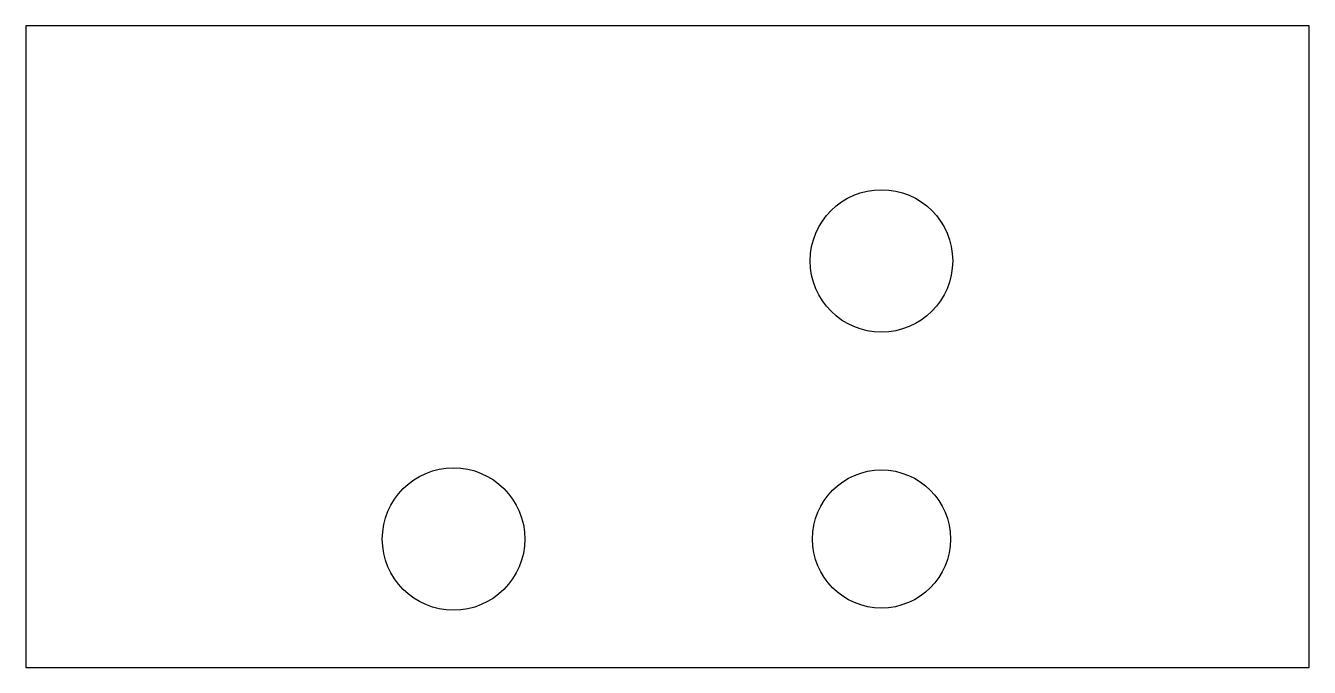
# Model space of a CAD drawing. Extents: x 0 to 300, y 0 to 150.
import ezdxf

# ---------------------------------------------------------------- set-up
doc = ezdxf.new("R2010")
doc.units = 0
doc.layers.add('DEFAULT', color=7, linetype='CONTINUOUS')

msp = doc.modelspace()

# ---------------------------------------------------------------- linework, layer by layer
at = {"layer": 'DEFAULT'}
msp.add_lwpolyline([(0, 0), (300, 0), (300, 150), (0, 150), (0, 0)], dxfattribs=at)
for centre, radius in [((200, 95), 16.65), ((100, 30), 16.65), ((200, 30), 16.15)]:
    msp.add_circle(centre, radius, dxfattribs=at)

doc.saveas('drawing.dxf')
